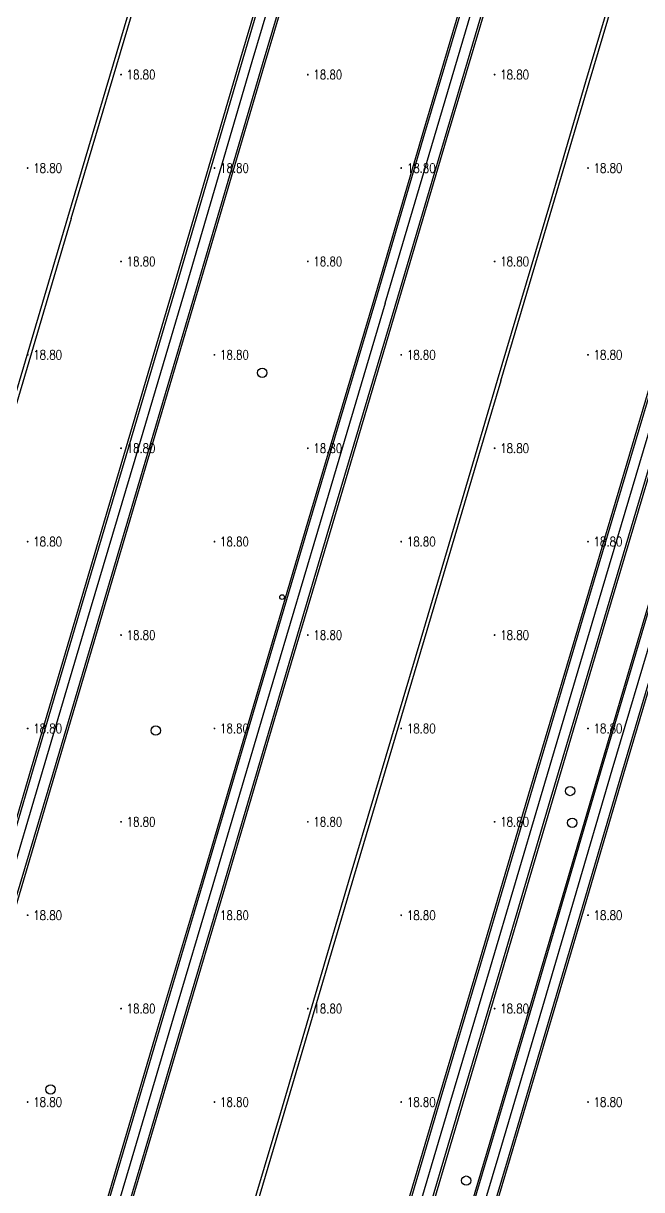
# Model space of a CAD drawing. Extents: x 404846 to 408477, y 3390929 to 3392894.
# Drawn here: x 406780.9 to 406847.1, y 3391555 to 3391679.9 of the extents above; entities that cross this region are included whole.
import ezdxf
from ezdxf.enums import TextEntityAlignment as Align

# ---------------------------------------------------------------- set-up
doc = ezdxf.new("R2010")
doc.units = 0
doc.header["$LTSCALE"] = 0.5
doc.layers.get('0').update_dxf_attribs({"linetype": 'CONTINUOUS'})
for name, color, linetype in [('3221', 6, 'CONTINUOUS'), ('GCD', 1, 'CONTINUOUS'), ('GXYZ', 2, 'CONTINUOUS'), ('SXSS', 5, 'CONTINUOUS'), ('ZBTZ', 3, 'CONTINUOUS')]:
    doc.layers.add(name, color=color, linetype=linetype)
doc.styles.add('HZ', font='rs.shx', dxfattribs={"width": 0.8, "bigfont": 'hztxt.shx'})
doc.linetypes.add('1161', pattern='A,0,[149,AAA.SHX,S=0.15,R=0,X=0,Y=0],-1.6', length=1.6)

# ---------------------------------------------------------------- blocks, each defined once
blk = doc.blocks.new('GC200')
at = {"linetype": 'Continuous', "const_width": 0.2, "flags": 128}
blk.add_lwpolyline([(-0.1, 0, 1), (0.1, 0, 1)], format="xyb", close=True, dxfattribs=at)
blk = doc.blocks.new('gc170')
at = {"linetype": 'Continuous'}
blk.add_circle((0, 0), 0.5, dxfattribs=at)
blk = doc.blocks.new('gc188')
blk.add_circle((0, 0), 1)

msp = doc.modelspace()

# ---------------------------------------------------------------- linework, layer by layer
at = {"layer": '3221', "color": 6}
for points in [[(406819.644, 3391649.903, 18.778), (406824.914, 3391667.762, 18.632), (406830.712, 3391687.301, 18.588), (406835.54, 3391703.629, 18.662), (406839.772, 3391717.832, 18.823), (406843.331, 3391729.891, 18.926), (406847.134, 3391742.709, 19.022), (406850.378, 3391753.621, 19.008), (406852.411, 3391760.516, 18.952), (406858.268, 3391780.273, 18.808), (406861.815, 3391792.204, 18.696), (406865.607, 3391805.045, 18.69), (406871.721, 3391825.664, 18.787)], [(406798.358, 3391651.778, 18.567), (406805.406, 3391675.774, 18.694), (406810.921, 3391694.385, 18.636), (406817.288, 3391715.825, 18.623), (406822.931, 3391734.847, 18.798), (406828.287, 3391752.82, 18.924), (406833.885, 3391771.727, 18.924), (406840.147, 3391792.903, 18.782), (406845.429, 3391810.824, 18.67), (406848.353, 3391820.696, 18.713)], [(406768.635, 3391660.584, 18.567), (406763.137, 3391642.026, 18.543), (406758.376, 3391625.947, 18.523), (406753.233, 3391608.557, 18.503), (406749.268, 3391595.147, 18.483), (406745.831, 3391583.583, 18.492), (406743.086, 3391574.286, 18.509), (406740.484, 3391565.524, 18.492), (406736.012, 3391550.474, 18.69), (406734.669, 3391546.05, 18.739), (406764.331, 3391537.044, 18.739), (406765.701, 3391541.556, 18.69), (406770.201, 3391556.696, 18.492), (406772.81, 3391565.484, 18.509), (406775.555, 3391574.778, 18.492), (406778.989, 3391586.336, 18.483), (406782.961, 3391599.766, 18.503), (406788.102, 3391617.151, 18.523), (406792.861, 3391633.222, 18.543), (406798.358, 3391651.778, 18.567)], [(406819.644, 3391649.903, 18.778), (406812.385, 3391625.449, 18.508), (406806.543, 3391605.761, 18.518), (406801.189, 3391587.628, 18.551), (406796.939, 3391573.348, 18.543), (406792.335, 3391557.763, 18.56), (406789.312, 3391547.561, 18.542), (406785.729, 3391535.351, 18.604), (406784.448, 3391531.068, 18.574), (406814.149, 3391522.187, 18.574), (406815.452, 3391526.545, 18.604), (406819.047, 3391538.793, 18.542), (406822.061, 3391548.969, 18.56), (406826.66, 3391564.535, 18.543), (406830.911, 3391578.818, 18.551), (406836.268, 3391596.963, 18.518), (406842.104, 3391616.629, 18.508), (406849.362, 3391641.082, 18.778)], [(406855.836, 3391640.042, 19.036), (406850.236, 3391621.193, 18.873), (406848.582, 3391615.626, 18.761), (406843.919, 3391599.899, 18.49), (406839.885, 3391586.152, 18.339), (406836.469, 3391574.555, 18.269), (406831.799, 3391558.769, 18.308), (406827.73, 3391545.118, 18.337), (406823.729, 3391531.629, 18.406), (406820.39, 3391520.417, 18.543), (406850.102, 3391511.571, 18.543), (406853.444, 3391522.797, 18.406), (406857.445, 3391536.282, 18.337), (406861.517, 3391549.945, 18.308), (406866.201, 3391565.778, 18.269), (406869.627, 3391577.408, 18.339), (406873.653, 3391591.13, 18.49), (406878.3, 3391606.805, 18.761), (406879.952, 3391612.363, 18.873), (406885.552, 3391631.213, 19.036)]]:
    msp.add_polyline3d(points, dxfattribs=at)
at = {"layer": 'SXSS', "linetype": 'Continuous', "flags": 128}
for points, elevation in [([(406785.645, 3391659.081), (406793.191, 3391684.449), (406799.802, 3391706.885), (406806.414, 3391729.184), (406812.268, 3391748.954), (406817.604, 3391766.991), (406821.675, 3391780.693), (406826.621, 3391797.36), (406830.504, 3391810.436), (406834.733, 3391824.729)], 18.6), ([(406786.011, 3391658.973), (406793.56, 3391684.34), (406800.171, 3391706.776), (406806.783, 3391729.074), (406812.637, 3391748.845), (406817.973, 3391766.882), (406822.044, 3391780.584), (406826.99, 3391797.25), (406830.874, 3391810.327), (406835.102, 3391824.62)], 18.6), ([(406831.681, 3391641.685), (406837.256, 3391660.474), (406841.143, 3391673.649), (406846.117, 3391690.443), (406850.322, 3391704.584), (406852.798, 3391712.946), (406855.744, 3391722.861), (406860.529, 3391739.088), (406864.79, 3391753.439), (406869.965, 3391770.903), (406875.994, 3391791.24), (406883.55, 3391816.673)], 18.639), ([(406832.024, 3391641.583), (406837.603, 3391660.371), (406841.49, 3391673.547), (406846.464, 3391690.34), (406850.668, 3391704.481), (406853.145, 3391712.843), (406856.091, 3391722.758), (406860.876, 3391738.986), (406865.137, 3391753.336), (406870.312, 3391770.801), (406876.341, 3391791.137), (406883.897, 3391816.57)], 18.639), ([(406786.011, 3391658.973), (406779.911, 3391638.302), (406773.088, 3391615.373), (406767.888, 3391597.637), (406761.261, 3391575.336), (406755.457, 3391555.759), (406755.092, 3391555.868), (406760.896, 3391575.444), (406767.522, 3391597.745), (406772.723, 3391615.481), (406779.546, 3391638.41), (406785.645, 3391659.081)], 18.585), ([(406832.024, 3391641.583), (406829.645, 3391633.584), (406823.823, 3391613.903), (406816.246, 3391588.423), (406808.8, 3391563.164), (406804.5, 3391548.69), (406804.157, 3391548.792), (406808.456, 3391563.266), (406815.902, 3391588.525), (406823.479, 3391614.005), (406829.301, 3391633.686), (406831.681, 3391641.685)], 18.597)]:
    msp.add_lwpolyline(points, dxfattribs=dict(at, elevation=elevation))
at = {"layer": 'ZBTZ', "linetype": '1161', "flags": 128}
for points, elevation in [([(406870.471, 3391826.034), (406864.357, 3391805.415), (406860.565, 3391792.574), (406857.018, 3391780.644), (406851.161, 3391760.885), (406849.128, 3391753.991), (406845.885, 3391743.08), (406842.082, 3391730.261), (406838.522, 3391718.203), (406834.291, 3391704), (406829.462, 3391687.671), (406823.664, 3391668.132), (406818.411, 3391650.269), (406811.152, 3391625.815), (406805.31, 3391606.126), (406799.957, 3391587.994), (406795.707, 3391573.714), (406791.102, 3391558.128), (406788.079, 3391547.925), (406784.496, 3391535.716), (406783.216, 3391531.436)], 18.703), ([(406870.669, 3391825.975), (406864.555, 3391805.356), (406860.763, 3391792.516), (406857.216, 3391780.585), (406851.359, 3391760.826), (406849.326, 3391753.933), (406846.083, 3391743.021), (406842.279, 3391730.202), (406838.72, 3391718.144), (406834.489, 3391703.941), (406829.66, 3391687.612), (406823.862, 3391668.073), (406818.596, 3391650.214), (406811.338, 3391625.76), (406805.495, 3391606.071), (406800.142, 3391587.939), (406795.892, 3391573.659), (406791.287, 3391558.073), (406788.264, 3391547.87), (406784.681, 3391535.661), (406783.484, 3391531.659), (406785.596, 3391531.056), (406786.787, 3391535.038), (406790.371, 3391547.249), (406793.393, 3391557.45), (406797.997, 3391573.034), (406802.248, 3391587.314), (406807.601, 3391605.448), (406813.443, 3391625.135), (406820.704, 3391649.591), (406825.974, 3391667.448), (406831.771, 3391686.987), (406836.6, 3391703.314), (406840.831, 3391717.518), (406844.391, 3391729.578), (406848.194, 3391742.394), (406851.438, 3391753.308), (406853.47, 3391760.202), (406859.327, 3391779.958), (406862.875, 3391791.89), (406866.667, 3391804.731), (406872.781, 3391825.349)], 18.703), ([(406872.981, 3391825.29), (406866.867, 3391804.672), (406863.075, 3391791.831), (406859.527, 3391779.899), (406853.67, 3391760.143), (406851.638, 3391753.248), (406848.394, 3391742.335), (406844.591, 3391729.518), (406841.031, 3391717.459), (406836.8, 3391703.255), (406831.971, 3391686.928), (406826.174, 3391667.389), (406820.892, 3391649.533), (406813.633, 3391625.078), (406807.791, 3391605.391), (406802.437, 3391587.258), (406798.187, 3391572.978), (406793.583, 3391557.394), (406790.561, 3391547.193), (406786.977, 3391534.981), (406785.695, 3391530.695)], 18.703), ([(406847.109, 3391821.064), (406844.185, 3391811.192), (406838.902, 3391793.271), (406832.641, 3391772.095), (406827.043, 3391753.19), (406821.687, 3391735.217), (406816.044, 3391716.194), (406809.677, 3391694.754), (406804.161, 3391676.142), (406797.113, 3391652.144), (406791.636, 3391633.584), (406786.877, 3391617.513), (406781.736, 3391600.129), (406777.764, 3391586.699), (406774.33, 3391575.141), (406771.585, 3391565.847), (406768.976, 3391557.06), (406764.478, 3391541.923), (406763.109, 3391537.415)], 18.648), ([(406847.341, 3391820.995), (406844.417, 3391811.123), (406839.135, 3391793.202), (406832.873, 3391772.026), (406827.275, 3391753.121), (406821.92, 3391735.148), (406816.277, 3391716.125), (406809.91, 3391694.685), (406804.394, 3391676.073), (406797.35, 3391652.077), (406791.853, 3391633.52), (406787.093, 3391617.449), (406781.952, 3391600.065), (406777.981, 3391586.635), (406774.546, 3391575.077), (406771.802, 3391565.783), (406769.193, 3391556.995), (406764.694, 3391541.858), (406763.42, 3391537.663), (406765.506, 3391537.029), (406766.782, 3391541.231), (406771.282, 3391556.375), (406773.892, 3391565.164), (406776.636, 3391574.458), (406780.071, 3391586.016), (406784.043, 3391599.446), (406789.183, 3391616.831), (406793.942, 3391632.901), (406799.44, 3391651.458), (406806.505, 3391675.45), (406812.02, 3391694.058), (406818.387, 3391715.499), (406824.03, 3391734.52), (406829.386, 3391752.494), (406834.984, 3391771.401), (406841.246, 3391792.579), (406846.529, 3391810.499), (406849.452, 3391820.37)], 18.648), ([(406849.629, 3391820.318), (406846.705, 3391810.447), (406841.423, 3391792.526), (406835.161, 3391771.349), (406829.562, 3391752.441), (406824.207, 3391734.468), (406818.564, 3391715.447), (406812.197, 3391694.006), (406806.682, 3391675.398), (406799.628, 3391651.402), (406794.13, 3391632.846), (406789.371, 3391616.775), (406784.23, 3391599.391), (406780.258, 3391585.96), (406776.824, 3391574.403), (406774.079, 3391565.109), (406771.469, 3391556.319), (406766.969, 3391541.175), (406765.598, 3391536.659)], 18.648), ([(406900.175, 3391817.226), (406894.066, 3391796.623), (406890.271, 3391783.773), (406886.719, 3391771.826), (406880.872, 3391752.101), (406878.836, 3391745.196), (406875.585, 3391734.259), (406871.79, 3391721.469), (406868.226, 3391709.394), (406863.992, 3391695.184), (406859.168, 3391678.871), (406853.373, 3391659.34), (406848.095, 3391641.456), (406840.838, 3391617.005), (406835.002, 3391597.337), (406829.645, 3391579.193), (406825.394, 3391564.91), (406820.795, 3391549.343), (406817.78, 3391539.167), (406814.186, 3391526.921), (406812.883, 3391522.565)], 18.703), ([(406848.294, 3391641.399), (406841.035, 3391616.946), (406835.2, 3391597.279), (406829.843, 3391579.134), (406825.592, 3391564.852), (406820.992, 3391549.285), (406817.978, 3391539.109), (406814.383, 3391526.862), (406813.182, 3391522.846), (406815.306, 3391522.219), (406816.506, 3391526.233), (406820.101, 3391538.482), (406823.116, 3391548.657), (406827.714, 3391564.222), (406831.965, 3391578.505), (406837.323, 3391596.65), (406843.158, 3391616.316), (406850.416, 3391640.769), (406855.711, 3391658.648), (406861.506, 3391678.179), (406866.329, 3391694.49), (406870.563, 3391708.701), (406874.128, 3391720.777), (406877.922, 3391733.565), (406881.174, 3391744.504), (406883.21, 3391751.41), (406889.057, 3391771.132), (406892.609, 3391783.08), (406896.404, 3391795.932), (406902.513, 3391816.533)], 18.665), ([(406902.675, 3391816.485), (406896.566, 3391795.884), (406892.771, 3391783.032), (406889.219, 3391771.084), (406883.372, 3391751.362), (406881.336, 3391744.456), (406878.084, 3391733.517), (406874.29, 3391720.729), (406870.726, 3391708.653), (406866.492, 3391694.442), (406861.669, 3391678.131), (406855.873, 3391658.6), (406850.605, 3391640.713), (406843.347, 3391616.26), (406837.511, 3391596.595), (406832.154, 3391578.449), (406827.903, 3391564.166), (406823.304, 3391548.601), (406820.29, 3391538.427), (406816.695, 3391526.177), (406815.391, 3391521.815)], 18.703), ([(406854.603, 3391640.408), (406849.003, 3391621.559), (406847.348, 3391615.992), (406842.685, 3391600.263), (406838.651, 3391586.515), (406835.235, 3391574.919), (406830.566, 3391559.135), (406826.497, 3391545.484), (406822.495, 3391531.996), (406819.157, 3391520.784)], 18.536), ([(406854.766, 3391640.36), (406849.166, 3391621.511), (406847.511, 3391615.944), (406842.848, 3391600.215), (406838.814, 3391586.467), (406835.399, 3391574.871), (406830.729, 3391559.087), (406826.66, 3391545.436), (406822.658, 3391531.947), (406819.403, 3391521.013), (406821.533, 3391520.389), (406824.786, 3391531.315), (406828.788, 3391544.803), (406832.856, 3391558.455), (406837.527, 3391574.243), (406840.944, 3391585.841), (406844.977, 3391599.587), (406849.639, 3391615.312), (406851.293, 3391620.879), (406856.893, 3391639.728)], 18.536), ([(406857.076, 3391639.673), (406851.475, 3391620.825), (406849.821, 3391615.258), (406845.159, 3391599.533), (406841.126, 3391585.787), (406837.709, 3391574.189), (406833.039, 3391558.401), (406828.97, 3391544.749), (406824.968, 3391531.261), (406821.63, 3391520.048)], 18.536)]:
    msp.add_lwpolyline(points, dxfattribs=dict(at, elevation=elevation))

# ---------------------------------------------------------------- block references
at = {"layer": 'GCD', "linetype": 'Continuous'}
ref = msp.add_blockref('GC200', (406791.358, 3391674.379, 18.8), dxfattribs=dict(at, xscale=0.5, yscale=0.5, zscale=0.5))
ref.add_attrib('height', '18.80', dxfattribs={"linetype": 'Continuous', "height": 1, "style": 'HZ', "width": 0.8}).set_placement((406791.958, 3391674.379, 18.8), align=Align.MIDDLE_LEFT)
ref = msp.add_blockref('GC200', (406811.358, 3391674.379, 18.8), dxfattribs=dict(at, xscale=0.5, yscale=0.5, zscale=0.5))
ref.add_attrib('height', '18.80', dxfattribs={"linetype": 'Continuous', "height": 1, "style": 'HZ', "width": 0.8}).set_placement((406811.958, 3391674.379, 18.8), align=Align.MIDDLE_LEFT)
ref = msp.add_blockref('GC200', (406831.358, 3391674.379, 18.8), dxfattribs=dict(at, xscale=0.5, yscale=0.5, zscale=0.5))
ref.add_attrib('height', '18.80', dxfattribs={"linetype": 'Continuous', "height": 1, "style": 'HZ', "width": 0.8}).set_placement((406831.958, 3391674.379, 18.8), align=Align.MIDDLE_LEFT)
ref = msp.add_blockref('GC200', (406781.358, 3391664.379, 18.8), dxfattribs=dict(at, xscale=0.5, yscale=0.5, zscale=0.5))
ref.add_attrib('height', '18.80', dxfattribs={"linetype": 'Continuous', "height": 1, "style": 'HZ', "width": 0.8}).set_placement((406781.958, 3391664.379, 18.8), align=Align.MIDDLE_LEFT)
ref = msp.add_blockref('GC200', (406801.358, 3391664.379, 18.8), dxfattribs=dict(at, xscale=0.5, yscale=0.5, zscale=0.5))
ref.add_attrib('height', '18.80', dxfattribs={"linetype": 'Continuous', "height": 1, "style": 'HZ', "width": 0.8}).set_placement((406801.958, 3391664.379, 18.8), align=Align.MIDDLE_LEFT)
ref = msp.add_blockref('GC200', (406821.358, 3391664.379, 18.8), dxfattribs=dict(at, xscale=0.5, yscale=0.5, zscale=0.5))
ref.add_attrib('height', '18.80', dxfattribs={"linetype": 'Continuous', "height": 1, "style": 'HZ', "width": 0.8}).set_placement((406821.958, 3391664.379, 18.8), align=Align.MIDDLE_LEFT)
ref = msp.add_blockref('GC200', (406841.358, 3391664.379, 18.8), dxfattribs=dict(at, xscale=0.5, yscale=0.5, zscale=0.5))
ref.add_attrib('height', '18.80', dxfattribs={"linetype": 'Continuous', "height": 1, "style": 'HZ', "width": 0.8}).set_placement((406841.958, 3391664.379, 18.8), align=Align.MIDDLE_LEFT)
ref = msp.add_blockref('GC200', (406791.358, 3391654.379, 18.8), dxfattribs=dict(at, xscale=0.5, yscale=0.5, zscale=0.5))
ref.add_attrib('height', '18.80', dxfattribs={"linetype": 'Continuous', "height": 1, "style": 'HZ', "width": 0.8}).set_placement((406791.958, 3391654.379, 18.8), align=Align.MIDDLE_LEFT)
ref = msp.add_blockref('GC200', (406811.358, 3391654.379, 18.8), dxfattribs=dict(at, xscale=0.5, yscale=0.5, zscale=0.5))
ref.add_attrib('height', '18.80', dxfattribs={"linetype": 'Continuous', "height": 1, "style": 'HZ', "width": 0.8}).set_placement((406811.958, 3391654.379, 18.8), align=Align.MIDDLE_LEFT)
ref = msp.add_blockref('GC200', (406831.358, 3391654.379, 18.8), dxfattribs=dict(at, xscale=0.5, yscale=0.5, zscale=0.5))
ref.add_attrib('height', '18.80', dxfattribs={"linetype": 'Continuous', "height": 1, "style": 'HZ', "width": 0.8}).set_placement((406831.958, 3391654.379, 18.8), align=Align.MIDDLE_LEFT)
ref = msp.add_blockref('GC200', (406781.358, 3391644.379, 18.8), dxfattribs=dict(at, xscale=0.5, yscale=0.5, zscale=0.5))
ref.add_attrib('height', '18.80', dxfattribs={"linetype": 'Continuous', "height": 1, "style": 'HZ', "width": 0.8}).set_placement((406781.958, 3391644.379, 18.8), align=Align.MIDDLE_LEFT)
ref = msp.add_blockref('GC200', (406801.358, 3391644.379, 18.8), dxfattribs=dict(at, xscale=0.5, yscale=0.5, zscale=0.5))
ref.add_attrib('height', '18.80', dxfattribs={"linetype": 'Continuous', "height": 1, "style": 'HZ', "width": 0.8}).set_placement((406801.958, 3391644.379, 18.8), align=Align.MIDDLE_LEFT)
ref = msp.add_blockref('GC200', (406821.358, 3391644.379, 18.8), dxfattribs=dict(at, xscale=0.5, yscale=0.5, zscale=0.5))
ref.add_attrib('height', '18.80', dxfattribs={"linetype": 'Continuous', "height": 1, "style": 'HZ', "width": 0.8}).set_placement((406821.958, 3391644.379, 18.8), align=Align.MIDDLE_LEFT)
ref = msp.add_blockref('GC200', (406841.358, 3391644.379, 18.8), dxfattribs=dict(at, xscale=0.5, yscale=0.5, zscale=0.5))
ref.add_attrib('height', '18.80', dxfattribs={"linetype": 'Continuous', "height": 1, "style": 'HZ', "width": 0.8}).set_placement((406841.958, 3391644.379, 18.8), align=Align.MIDDLE_LEFT)
ref = msp.add_blockref('GC200', (406791.358, 3391634.379, 18.8), dxfattribs=dict(at, xscale=0.5, yscale=0.5, zscale=0.5))
ref.add_attrib('height', '18.80', dxfattribs={"linetype": 'Continuous', "height": 1, "style": 'HZ', "width": 0.8}).set_placement((406791.958, 3391634.379, 18.8), align=Align.MIDDLE_LEFT)
ref = msp.add_blockref('GC200', (406811.358, 3391634.379, 18.8), dxfattribs=dict(at, xscale=0.5, yscale=0.5, zscale=0.5))
ref.add_attrib('height', '18.80', dxfattribs={"linetype": 'Continuous', "height": 1, "style": 'HZ', "width": 0.8}).set_placement((406811.958, 3391634.379, 18.8), align=Align.MIDDLE_LEFT)
ref = msp.add_blockref('GC200', (406831.358, 3391634.379, 18.8), dxfattribs=dict(at, xscale=0.5, yscale=0.5, zscale=0.5))
ref.add_attrib('height', '18.80', dxfattribs={"linetype": 'Continuous', "height": 1, "style": 'HZ', "width": 0.8}).set_placement((406831.958, 3391634.379, 18.8), align=Align.MIDDLE_LEFT)
ref = msp.add_blockref('GC200', (406781.358, 3391624.379, 18.8), dxfattribs=dict(at, xscale=0.5, yscale=0.5, zscale=0.5))
ref.add_attrib('height', '18.80', dxfattribs={"linetype": 'Continuous', "height": 1, "style": 'HZ', "width": 0.8}).set_placement((406781.958, 3391624.379, 18.8), align=Align.MIDDLE_LEFT)
ref = msp.add_blockref('GC200', (406801.358, 3391624.379, 18.8), dxfattribs=dict(at, xscale=0.5, yscale=0.5, zscale=0.5))
ref.add_attrib('height', '18.80', dxfattribs={"linetype": 'Continuous', "height": 1, "style": 'HZ', "width": 0.8}).set_placement((406801.958, 3391624.379, 18.8), align=Align.MIDDLE_LEFT)
ref = msp.add_blockref('GC200', (406821.358, 3391624.379, 18.8), dxfattribs=dict(at, xscale=0.5, yscale=0.5, zscale=0.5))
ref.add_attrib('height', '18.80', dxfattribs={"linetype": 'Continuous', "height": 1, "style": 'HZ', "width": 0.8}).set_placement((406821.958, 3391624.379, 18.8), align=Align.MIDDLE_LEFT)
ref = msp.add_blockref('GC200', (406841.358, 3391624.379, 18.8), dxfattribs=dict(at, xscale=0.5, yscale=0.5, zscale=0.5))
ref.add_attrib('height', '18.80', dxfattribs={"linetype": 'Continuous', "height": 1, "style": 'HZ', "width": 0.8}).set_placement((406841.958, 3391624.379, 18.8), align=Align.MIDDLE_LEFT)
ref = msp.add_blockref('GC200', (406791.358, 3391614.379, 18.8), dxfattribs=dict(at, xscale=0.5, yscale=0.5, zscale=0.5))
ref.add_attrib('height', '18.80', dxfattribs={"linetype": 'Continuous', "height": 1, "style": 'HZ', "width": 0.8}).set_placement((406791.958, 3391614.379, 18.8), align=Align.MIDDLE_LEFT)
ref = msp.add_blockref('GC200', (406811.358, 3391614.379, 18.8), dxfattribs=dict(at, xscale=0.5, yscale=0.5, zscale=0.5))
ref.add_attrib('height', '18.80', dxfattribs={"linetype": 'Continuous', "height": 1, "style": 'HZ', "width": 0.8}).set_placement((406811.958, 3391614.379, 18.8), align=Align.MIDDLE_LEFT)
ref = msp.add_blockref('GC200', (406831.358, 3391614.379, 18.8), dxfattribs=dict(at, xscale=0.5, yscale=0.5, zscale=0.5))
ref.add_attrib('height', '18.80', dxfattribs={"linetype": 'Continuous', "height": 1, "style": 'HZ', "width": 0.8}).set_placement((406831.958, 3391614.379, 18.8), align=Align.MIDDLE_LEFT)
ref = msp.add_blockref('GC200', (406781.358, 3391604.379, 18.8), dxfattribs=dict(at, xscale=0.5, yscale=0.5, zscale=0.5))
ref.add_attrib('height', '18.80', dxfattribs={"linetype": 'Continuous', "height": 1, "style": 'HZ', "width": 0.8}).set_placement((406781.958, 3391604.379, 18.8), align=Align.MIDDLE_LEFT)
ref = msp.add_blockref('GC200', (406801.358, 3391604.379, 18.8), dxfattribs=dict(at, xscale=0.5, yscale=0.5, zscale=0.5))
ref.add_attrib('height', '18.80', dxfattribs={"linetype": 'Continuous', "height": 1, "style": 'HZ', "width": 0.8}).set_placement((406801.958, 3391604.379, 18.8), align=Align.MIDDLE_LEFT)
ref = msp.add_blockref('GC200', (406821.358, 3391604.379, 18.8), dxfattribs=dict(at, xscale=0.5, yscale=0.5, zscale=0.5))
ref.add_attrib('height', '18.80', dxfattribs={"linetype": 'Continuous', "height": 1, "style": 'HZ', "width": 0.8}).set_placement((406821.958, 3391604.379, 18.8), align=Align.MIDDLE_LEFT)
ref = msp.add_blockref('GC200', (406841.358, 3391604.379, 18.8), dxfattribs=dict(at, xscale=0.5, yscale=0.5, zscale=0.5))
ref.add_attrib('height', '18.80', dxfattribs={"linetype": 'Continuous', "height": 1, "style": 'HZ', "width": 0.8}).set_placement((406841.958, 3391604.379, 18.8), align=Align.MIDDLE_LEFT)
ref = msp.add_blockref('GC200', (406791.358, 3391594.379, 18.8), dxfattribs=dict(at, xscale=0.5, yscale=0.5, zscale=0.5))
ref.add_attrib('height', '18.80', dxfattribs={"linetype": 'Continuous', "height": 1, "style": 'HZ', "width": 0.8}).set_placement((406791.958, 3391594.379, 18.8), align=Align.MIDDLE_LEFT)
ref = msp.add_blockref('GC200', (406811.358, 3391594.379, 18.8), dxfattribs=dict(at, xscale=0.5, yscale=0.5, zscale=0.5))
ref.add_attrib('height', '18.80', dxfattribs={"linetype": 'Continuous', "height": 1, "style": 'HZ', "width": 0.8}).set_placement((406811.958, 3391594.379, 18.8), align=Align.MIDDLE_LEFT)
ref = msp.add_blockref('GC200', (406831.358, 3391594.379, 18.8), dxfattribs=dict(at, xscale=0.5, yscale=0.5, zscale=0.5))
ref.add_attrib('height', '18.80', dxfattribs={"linetype": 'Continuous', "height": 1, "style": 'HZ', "width": 0.8}).set_placement((406831.958, 3391594.379, 18.8), align=Align.MIDDLE_LEFT)
ref = msp.add_blockref('GC200', (406781.358, 3391584.379, 18.8), dxfattribs=dict(at, xscale=0.5, yscale=0.5, zscale=0.5))
ref.add_attrib('height', '18.80', dxfattribs={"linetype": 'Continuous', "height": 1, "style": 'HZ', "width": 0.8}).set_placement((406781.958, 3391584.379, 18.8), align=Align.MIDDLE_LEFT)
ref = msp.add_blockref('GC200', (406801.358, 3391584.379, 18.8), dxfattribs=dict(at, xscale=0.5, yscale=0.5, zscale=0.5))
ref.add_attrib('height', '18.80', dxfattribs={"linetype": 'Continuous', "height": 1, "style": 'HZ', "width": 0.8}).set_placement((406801.958, 3391584.379, 18.8), align=Align.MIDDLE_LEFT)
ref = msp.add_blockref('GC200', (406821.358, 3391584.379, 18.8), dxfattribs=dict(at, xscale=0.5, yscale=0.5, zscale=0.5))
ref.add_attrib('height', '18.80', dxfattribs={"linetype": 'Continuous', "height": 1, "style": 'HZ', "width": 0.8}).set_placement((406821.958, 3391584.379, 18.8), align=Align.MIDDLE_LEFT)
ref = msp.add_blockref('GC200', (406841.358, 3391584.379, 18.8), dxfattribs=dict(at, xscale=0.5, yscale=0.5, zscale=0.5))
ref.add_attrib('height', '18.80', dxfattribs={"linetype": 'Continuous', "height": 1, "style": 'HZ', "width": 0.8}).set_placement((406841.958, 3391584.379, 18.8), align=Align.MIDDLE_LEFT)
ref = msp.add_blockref('GC200', (406791.358, 3391574.379, 18.8), dxfattribs=dict(at, xscale=0.5, yscale=0.5, zscale=0.5))
ref.add_attrib('height', '18.80', dxfattribs={"linetype": 'Continuous', "height": 1, "style": 'HZ', "width": 0.8}).set_placement((406791.958, 3391574.379, 18.8), align=Align.MIDDLE_LEFT)
ref = msp.add_blockref('GC200', (406811.358, 3391574.379, 18.8), dxfattribs=dict(at, xscale=0.5, yscale=0.5, zscale=0.5))
ref.add_attrib('height', '18.80', dxfattribs={"linetype": 'Continuous', "height": 1, "style": 'HZ', "width": 0.8}).set_placement((406811.958, 3391574.379, 18.8), align=Align.MIDDLE_LEFT)
ref = msp.add_blockref('GC200', (406831.358, 3391574.379, 18.8), dxfattribs=dict(at, xscale=0.5, yscale=0.5, zscale=0.5))
ref.add_attrib('height', '18.80', dxfattribs={"linetype": 'Continuous', "height": 1, "style": 'HZ', "width": 0.8}).set_placement((406831.958, 3391574.379, 18.8), align=Align.MIDDLE_LEFT)
ref = msp.add_blockref('GC200', (406781.358, 3391564.379, 18.8), dxfattribs=dict(at, xscale=0.5, yscale=0.5, zscale=0.5))
ref.add_attrib('height', '18.80', dxfattribs={"linetype": 'Continuous', "height": 1, "style": 'HZ', "width": 0.8}).set_placement((406781.958, 3391564.379, 18.8), align=Align.MIDDLE_LEFT)
ref = msp.add_blockref('GC200', (406801.358, 3391564.379, 18.8), dxfattribs=dict(at, xscale=0.5, yscale=0.5, zscale=0.5))
ref.add_attrib('height', '18.80', dxfattribs={"linetype": 'Continuous', "height": 1, "style": 'HZ', "width": 0.8}).set_placement((406801.958, 3391564.379, 18.8), align=Align.MIDDLE_LEFT)
ref = msp.add_blockref('GC200', (406821.358, 3391564.379, 18.8), dxfattribs=dict(at, xscale=0.5, yscale=0.5, zscale=0.5))
ref.add_attrib('height', '18.80', dxfattribs={"linetype": 'Continuous', "height": 1, "style": 'HZ', "width": 0.8}).set_placement((406821.958, 3391564.379, 18.8), align=Align.MIDDLE_LEFT)
ref = msp.add_blockref('GC200', (406841.358, 3391564.379, 18.8), dxfattribs=dict(at, xscale=0.5, yscale=0.5, zscale=0.5))
ref.add_attrib('height', '18.80', dxfattribs={"linetype": 'Continuous', "height": 1, "style": 'HZ', "width": 0.8}).set_placement((406841.958, 3391564.379, 18.8), align=Align.MIDDLE_LEFT)
at = {"layer": 'GXYZ', "linetype": 'Continuous', "xscale": 0.5, "yscale": 0.5}
for name, p in [('gc188', (406806.47, 3391642.463, 18.681)), ('gc170', (406808.608, 3391618.443, 18.647)), ('gc188', (406795.076, 3391604.156, 18.401)), ('gc188', (406839.439, 3391597.679, 18.696)), ('gc188', (406839.668, 3391594.283, 18.692)), ('gc188', (406783.815, 3391565.728, 18.272)), ('gc188', (406828.318, 3391555.963, 18.843))]:
    msp.add_blockref(name, p, dxfattribs=at)

doc.saveas('drawing.dxf')
